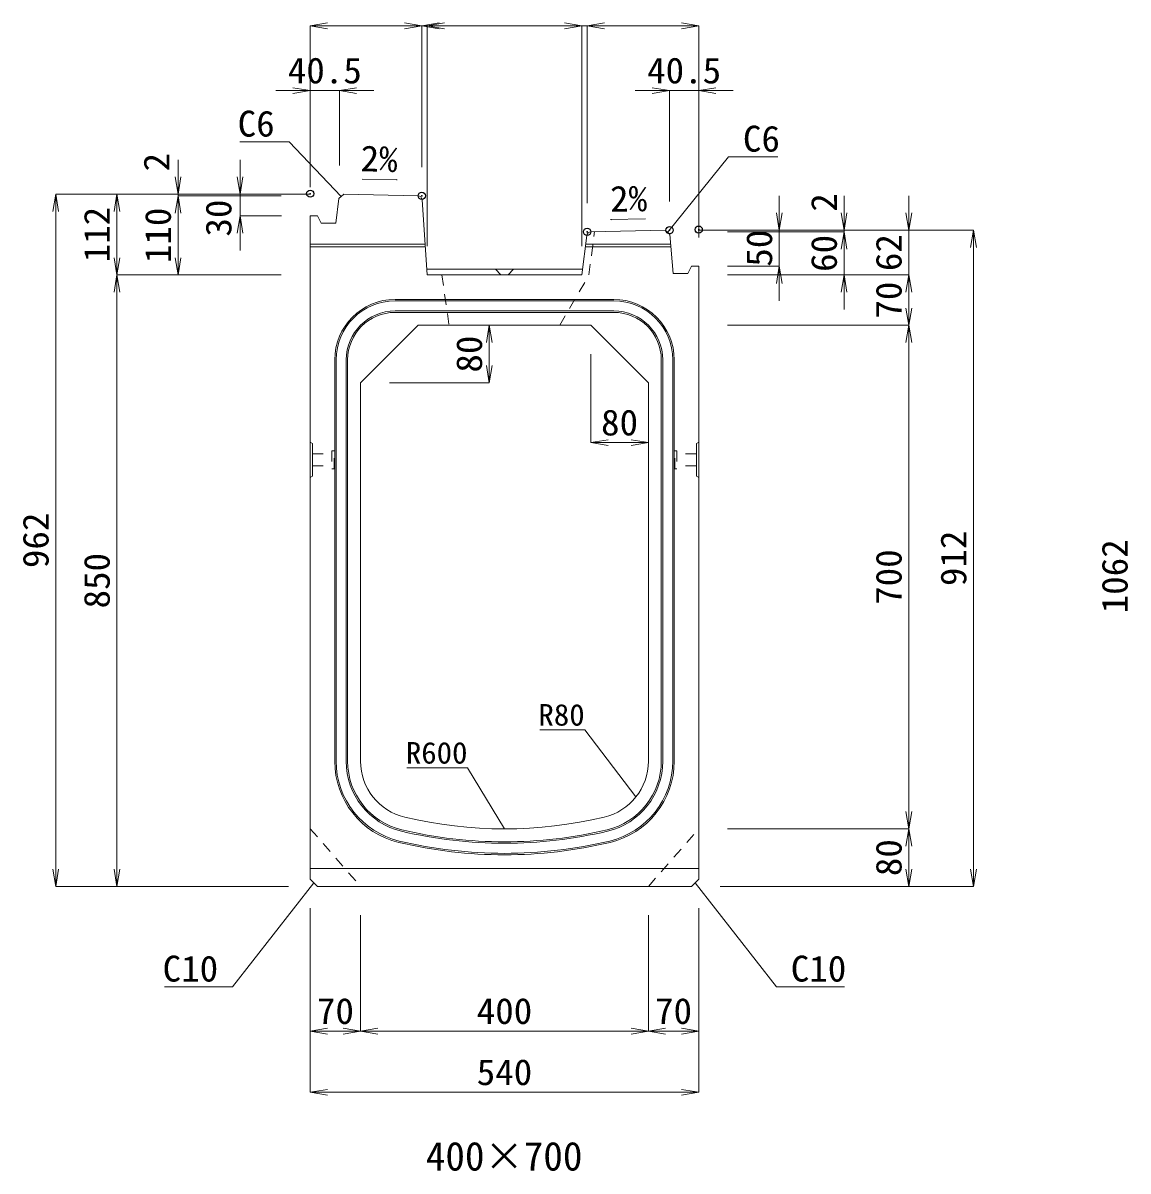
# Model space of a CAD drawing. Units: millimetres at full size, sheet at 1:20. Extents: x -1267 to 18002, y -8037 to 7143.
# Drawn here: x 14265 to 15801, y -5204 to -3608 of the extents above; entities that cross this region are included whole.
import ezdxf
from ezdxf.enums import TextEntityAlignment as Align

# ---------------------------------------------------------------- set-up
doc = ezdxf.new("R2010")
doc.units = ezdxf.units.MM
doc.header["$LTSCALE"] = 20
doc.header["$PDMODE"] = 32
doc.header["$PDSIZE"] = 10
doc.linetypes.add('USER1', pattern=[1.35, 0.75, -0.6])
for name, color, linetype, lineweight in [('インサート', 3, 'USER1', 9), ('寸法線', 7, 'Continuous', 13), ('引出線', 4, 'Continuous', 13), ('排水孔', 30, 'USER1', 9), ('本体', 2, 'Continuous', 13), ('目地', 132, 'Continuous', 5)]:
    doc.layers.add(name, color=color, linetype=linetype, lineweight=lineweight)
doc.layers.add('作業エリア', color=11, linetype='Continuous')
doc.layers.add('文字', color=7, linetype='Continuous')
doc.styles.add('ＭＳ 明朝', font='')
doc.styles.get('ＭＳ 明朝').set_extended_font_data('MS Mincho')

# ---------------------------------------------------------------- blocks, each defined once
blk = doc.blocks.new('open_arrow')
at = {"color": 0, "linetype": 'Continuous', "lineweight": -2}
blk.add_lwpolyline([(7.5, 1.25), (0, 0), (7.5, -1.25)], dxfattribs=at)

msp = doc.modelspace()

# ---------------------------------------------------------------- linework, layer by layer
at = {"layer": 'インサート'}
for p, q in [((14667.64, -4207.31), (14694.64, -4207.31)), ((14667.64, -4207.31), (14667.64, -4224.31)), ((14697.64, -4203.31), (14694.64, -4203.31)), ((14694.64, -4203.31), (14694.64, -4228.31)), ((14697.64, -4228.31), (14697.64, -4203.31)), ((15171.24, -4203.31), (15174.24, -4203.31)), ((15171.24, -4228.31), (15171.24, -4203.31)), ((15174.24, -4203.31), (15174.24, -4228.31)), ((15201.24, -4207.31), (15174.24, -4207.31)), ((15201.24, -4207.31), (15201.24, -4224.31)), ((14667.64, -4224.31), (14694.64, -4224.31)), ((14694.64, -4228.31), (14697.64, -4228.31)), ((15174.24, -4228.31), (15171.24, -4228.31)), ((15201.24, -4224.31), (15174.24, -4224.31))]:
    msp.add_line(p, q, dxfattribs=at)
at = {"layer": '作業エリア'}
for p in [(14664.44, -3845.81), (14819.44, -3848.81), (15049.44, -3898.81), (15163.94, -3896.59), (15204.44, -3895.81)]:
    msp.add_point(p, dxfattribs=at)
at = {"layer": '寸法線'}
for p, q in [((14664.44, -3612.5), (14867.44, -3612.5)), ((14664.44, -3836.59), (14664.44, -3612.5)), ((14771.44, -3612.5), (14874.94, -3612.5)), ((14819.44, -3808.81), (14819.44, -3612.5)), ((14819.44, -3808.81), (14819.44, -3612.5)), ((14826.94, -3918.81), (14826.94, -3612.5)), ((14826.94, -3612.5), (15041.94, -3612.5)), ((14826.94, -3918.81), (14826.94, -3612.5)), ((14993.94, -3612.5), (15097.44, -3612.5)), ((15041.94, -3918.81), (15041.94, -3612.5)), ((15041.94, -3918.81), (15041.94, -3612.5)), ((15049.44, -3858.81), (15049.44, -3612.5)), ((15049.44, -3612.5), (15204.44, -3612.5)), ((15049.44, -3858.81), (15049.44, -3612.5)), ((15204.44, -3906.59), (15204.44, -3612.5)), ((14616.44, -3702.5), (14752.94, -3702.5)), ((14664.44, -3836.62), (14664.44, -3702.5)), ((14704.94, -3806.62), (14704.94, -3702.5)), ((15115.94, -3702.5), (15252.44, -3702.5)), ((15163.94, -3856.59), (15163.94, -3702.5)), ((15204.44, -3906.59), (15204.44, -3702.5)), ((14480.7, -3896.81), (14480.7, -3798.62)), ((14566.9, -3924.62), (14566.9, -3798.62)), ((14310.7, -4808.81), (14310.7, -3846.62)), ((14664.94, -3846.62), (14310.7, -3846.62)), ((14395.7, -3958.81), (14395.7, -3846.62)), ((14664.94, -3846.62), (14395.7, -3846.62)), ((14664.94, -3846.62), (14480.7, -3846.62)), ((14480.7, -3958.81), (14480.7, -3848.81)), ((14624.21, -3848.81), (14480.7, -3848.81)), ((14624.21, -3848.81), (14480.7, -3848.81)), ((14664.94, -3846.62), (14566.9, -3846.62)), ((15316.53, -3994.59), (15316.53, -3848.59)), ((15406.53, -3946.81), (15406.53, -3848.59)), ((15496.53, -4006.81), (15496.53, -3848.59)), ((14624.44, -3876.62), (14566.9, -3876.62)), ((15203.94, -3896.59), (15496.53, -3896.59)), ((15203.94, -3896.59), (15406.53, -3896.59)), ((15203.94, -3896.59), (15586.53, -3896.59)), ((15203.94, -3896.59), (15316.53, -3896.59)), ((15244.44, -3898.81), (15406.53, -3898.81)), ((15244.44, -3898.81), (15406.53, -3898.81)), ((15406.53, -4006.81), (15406.53, -3898.81)), ((15586.53, -4808.81), (15586.53, -3896.59)), ((15244.44, -3946.59), (15316.53, -3946.59)), ((14395.7, -4808.81), (14395.7, -3958.81)), ((14624.21, -3958.81), (14395.7, -3958.81)), ((14624.21, -3958.81), (14395.7, -3958.81)), ((14624.21, -3958.81), (14480.7, -3958.81)), ((15244.44, -3958.81), (15496.53, -3958.81)), ((15244.44, -3958.81), (15496.53, -3958.81)), ((15244.44, -3958.81), (15406.53, -3958.81)), ((15496.53, -4028.81), (15496.53, -3958.81)), ((14913.29, -4108.81), (14913.29, -4028.81)), ((15244.44, -4028.81), (15496.53, -4028.81)), ((15244.44, -4028.81), (15496.53, -4028.81)), ((15496.53, -4728.81), (15496.53, -4028.81)), ((15054.44, -4068.81), (15054.44, -4191.89)), ((14774.44, -4108.81), (14913.29, -4108.81)), ((15054.44, -4191.89), (15134.44, -4191.89)), ((15244.44, -4728.81), (15496.53, -4728.81)), ((15244.44, -4728.81), (15496.53, -4728.81)), ((15496.53, -4808.81), (15496.53, -4728.81)), ((14634.44, -4808.81), (14310.7, -4808.81)), ((14634.44, -4808.81), (14395.7, -4808.81)), ((15234.44, -4808.81), (15586.53, -4808.81)), ((15234.44, -4808.81), (15496.53, -4808.81)), ((14664.44, -4838.81), (14664.44, -5009.96)), ((14664.44, -4838.81), (14664.44, -5094.96)), ((14734.44, -4848.81), (14734.44, -5009.96)), ((14734.44, -4848.81), (14734.44, -5009.96)), ((15134.44, -4848.81), (15134.44, -5009.96)), ((15134.44, -4848.81), (15134.44, -5009.96)), ((15204.44, -4838.81), (15204.44, -5009.96)), ((15204.44, -4838.81), (15204.44, -5094.96)), ((14664.44, -5009.96), (14734.44, -5009.96)), ((14734.44, -5009.96), (15134.44, -5009.96)), ((15134.44, -5009.96), (15204.44, -5009.96)), ((14664.44, -5094.96), (15204.44, -5094.96))]:
    msp.add_line(p, q, dxfattribs=at)
at = {"layer": '引出線'}
for points in [[(14707.57, -3849.62), (14635.03, -3773.65), (14566.69, -3773.65)], [(15161.19, -3899.64), (15245.95, -3794.53), (15314.3, -3794.53)], [(14785.38, -3826.53), (14736.64, -3825.55), (14785.39, -3826.53)], [(15081.93, -3881.94), (15130.64, -3880.96), (15081.89, -3881.94)], [(15117.2, -4684.38), (15045.94, -4591.27), (14983.71, -4591.27)], [(14934.44, -4728.81), (14883.07, -4644.06), (14798.9, -4644.06)], [(14669.44, -4803.81), (14556.46, -4948.24), (14461.79, -4948.24)], [(15199.44, -4803.81), (15312.42, -4948.24), (15407.09, -4948.24)]]:
    msp.add_lwpolyline(points, dxfattribs=at)
at = {"layer": '排水孔'}
for p, q in [((15051.94, -3958.81), (15059.46, -3898.61)), ((14921.94, -3950.81), (14929.44, -3958.81)), ((14939.44, -3958.81), (14946.94, -3950.81)), ((14847.44, -3958.81), (14857.44, -4028.81)), ((15011.44, -4028.81), (15051.94, -3958.81))]:
    msp.add_line(p, q, dxfattribs=at)
at = {"layer": '本体'}
for p, q in [((14704.19, -3852.54), (14699.94, -3886.59)), ((14710.94, -3846.71), (14704.19, -3852.54)), ((14674.44, -3876.59), (14664.44, -3876.59)), ((14664.44, -4798.81), (14664.44, -3876.59)), ((14679.44, -3886.59), (14674.44, -3876.59)), ((14699.94, -3886.59), (14679.44, -3886.59)), ((15157.94, -3896.71), (15054.63, -3898.7)), ((15157.94, -3896.71), (15164.44, -3902.57)), ((15164.44, -3902.57), (15168.94, -3956.59)), ((15168.94, -3956.59), (15189.44, -3956.59)), ((15189.44, -3956.59), (15194.44, -3946.59)), ((15194.44, -3946.59), (15204.44, -3946.59)), ((15204.44, -4798.81), (15204.44, -3946.59)), ((14826.94, -3958.81), (15041.94, -3958.81)), ((14734.44, -4108.81), (14814.44, -4028.81)), ((14814.44, -4028.81), (15054.44, -4028.81)), ((15054.44, -4028.81), (15134.44, -4108.81)), ((14734.44, -4634.77), (14734.44, -4108.81)), ((15134.44, -4108.81), (15134.44, -4634.77)), ((14674.44, -4808.81), (14664.44, -4798.81)), ((15194.44, -4808.81), (15204.44, -4798.81)), ((14674.44, -4808.81), (15194.44, -4808.81))]:
    msp.add_line(p, q, dxfattribs=at)
at = {"layer": '本体', "lineweight": 20}
for p, q in [((14813.94, -3848.7), (14710.94, -3846.71)), ((14826.94, -3958.81), (14819.81, -3854.29)), ((15048.79, -3903.96), (15041.94, -3958.81))]:
    msp.add_line(p, q, dxfattribs=at)
at = {"layer": '本体', "lineweight": 9}
for p, q in [((14826.39, -3950.81), (15042.94, -3950.81)), ((14664.44, -4191.31), (14667.64, -4193.31)), ((14667.64, -4193.31), (14667.64, -4238.31)), ((15204.44, -4191.31), (15201.24, -4193.31)), ((15201.24, -4193.31), (15201.24, -4238.31)), ((14667.64, -4238.31), (14664.44, -4240.31)), ((15201.24, -4238.31), (15204.44, -4240.31)), ((14664.44, -4783.81), (15204.44, -4783.81))]:
    msp.add_line(p, q, dxfattribs=at)
at = {"layer": '本体', "linetype": 'USER1', "lineweight": 9}
for p, q in [((14664.44, -4728.81), (14734.44, -4808.81)), ((15134.44, -4808.81), (15204.44, -4728.81))]:
    msp.add_line(p, q, dxfattribs=at)
at = {"layer": '本体', "lineweight": 20}
msp.add_arc((14813.83, -3854.7), 6, 3.90049, 88.89119, dxfattribs=at)
at = {"layer": '本体'}
for centre, radius, start, end in [((15054.75, -3904.7), 6, 91.10881, 172.87498), ((14814.44, -4634.77), 80, 180, 256.65764), ((15054.44, -4634.77), 80, 283.34236, 0), ((14934.44, -4128.81), 600, 256.65764, 283.34236)]:
    msp.add_arc(centre, radius, start, end, dxfattribs=at)
at = {"layer": '目地'}
for p, q in [((14664.44, -3915.81), (14824.01, -3915.81)), ((14664.44, -3919.81), (14824.28, -3919.81)), ((15165.87, -3919.81), (15046.81, -3919.81)), ((15165.54, -3915.81), (15047.31, -3915.81)), ((15086.44, -3992.81), (14782.44, -3992.81)), ((15086.44, -3994.81), (14782.44, -3994.81)), ((15086.44, -4008.81), (14782.44, -4008.81)), ((15086.44, -4010.81), (14782.44, -4010.81)), ((14698.44, -4076.81), (14698.44, -4634.77)), ((14700.44, -4076.81), (14700.44, -4634.77)), ((14714.44, -4076.81), (14714.44, -4634.77)), ((14716.44, -4076.81), (14716.44, -4634.77)), ((15152.44, -4634.77), (15152.44, -4076.81)), ((15154.44, -4634.77), (15154.44, -4076.81)), ((15168.44, -4634.77), (15168.44, -4076.81)), ((15170.44, -4634.77), (15170.44, -4076.81))]:
    msp.add_line(p, q, dxfattribs=at)
for centre, radius, start, end in [((14782.44, -4076.81), 84, 90, 180), ((14782.44, -4076.81), 82, 90, 180), ((15086.44, -4076.81), 84, 0, 90), ((15086.44, -4076.81), 82, 0, 90), ((14782.44, -4076.81), 68, 90, 180), ((14782.44, -4076.81), 66, 90, 180), ((15086.44, -4076.81), 68, 0, 90), ((15086.44, -4076.81), 66, 0, 90), ((14814.44, -4634.77), 116, 180, 256.65764), ((14814.44, -4634.77), 114, 180, 256.65764), ((14814.44, -4634.77), 100, 180, 256.65764), ((14814.44, -4634.77), 98, 180, 256.65764), ((15054.44, -4634.77), 98, 283.34236, 0), ((15054.44, -4634.77), 100, 283.34236, 0), ((15054.44, -4634.77), 114, 283.34236, 0), ((15054.44, -4634.77), 116, 283.34236, 0), ((14934.44, -4128.81), 620, 256.65764, 283.34236), ((14934.44, -4128.81), 618, 256.65764, 283.34236), ((14934.44, -4128.81), 636, 256.65764, 283.34236), ((14934.44, -4128.81), 634, 256.65764, 283.34236)]:
    msp.add_arc(centre, radius, start, end, dxfattribs=at)

# ---------------------------------------------------------------- block references
at = {"layer": '寸法線', "xscale": 3.2, "yscale": 3.2}
for p in [(14664.44, -3612.5), (14819.44, -3612.5), (14826.94, -3612.5), (14826.94, -3612.5), (15049.44, -3612.5), (15049.44, -3612.5), (14704.94, -3702.5), (15204.44, -3702.5), (15054.44, -4191.89), (14664.44, -5009.96), (14734.44, -5009.96), (15134.44, -5009.96), (14664.44, -5094.96)]:
    msp.add_blockref('open_arrow', p, dxfattribs=at)
for p, rotation in [((14819.44, -3612.5), 180), ((15041.94, -3612.5), 180), ((15041.94, -3612.5), 180), ((15204.44, -3612.5), 180), ((14664.44, -3702.5), 180), ((15163.94, -3702.5), 180), ((14480.7, -3846.62), 90), ((14566.9, -3846.62), 90), ((14310.7, -3846.62), 270), ((14395.7, -3846.62), 270), ((14480.7, -3848.81), 270), ((14480.7, -3848.81), 270), ((14566.9, -3876.62), 270), ((15316.53, -3896.59), 90), ((15406.53, -3896.59), 90), ((15496.53, -3896.59), 90), ((15406.53, -3898.81), 270), ((15406.53, -3898.81), 270), ((15586.53, -3896.59), 270), ((14395.7, -3958.81), 90), ((14480.7, -3958.81), 90), ((15316.53, -3946.59), 270), ((14395.7, -3958.81), 270), ((15406.53, -3958.81), 270), ((15496.53, -3958.81), 270), ((15496.53, -3958.81), 270), ((15496.53, -4028.81), 90), ((14913.29, -4028.81), 270), ((15496.53, -4028.81), 270), ((14913.29, -4108.81), 90), ((15134.44, -4191.89), 180), ((15496.53, -4728.81), 90), ((15496.53, -4728.81), 270), ((14310.7, -4808.81), 90), ((14395.7, -4808.81), 90), ((15496.53, -4808.81), 90), ((15586.53, -4808.81), 90), ((14734.44, -5009.96), 180), ((15134.44, -5009.96), 180), ((15204.44, -5009.96), 180), ((15204.44, -5094.96), 180)]:
    msp.add_blockref('open_arrow', p, dxfattribs=dict(at, rotation=rotation))
at = {"layer": '引出線'}
for p, xscale, yscale, rotation in [((14785.38, -3826.53), 0.16, 0.16, 178.9), ((14707.57, -3849.62), 0.16, 0.16, 133.7), ((15081.93, -3881.94), 0.16, 0.16, 1.1), ((15161.19, -3899.64), 0.16, 0.16, 51.1), ((15117.2, -4684.38), 0.133, 0.133, 127.4), ((14934.44, -4728.81), 0.133, 0.133, 121.2), ((14669.44, -4803.81), 0.16, 0.16, 232), ((15199.44, -4803.81), 0.16, 0.16, 308)]:
    msp.add_blockref('open_arrow', p, dxfattribs=dict(at, xscale=xscale, yscale=yscale, rotation=rotation))

# ---------------------------------------------------------------- texts
at = {"layer": '寸法線', "style": 'ＭＳ 明朝', "width": 1.05}
for s, p in [('40.5', (14684.69, -3674.5)), ('40.5', (15184.19, -3674.5)), ('80', (15094.44, -4163.89)), ('70', (14699.44, -4981.96)), ('400', (14934.44, -4981.96)), ('70', (15169.44, -4981.96)), ('540', (14934.44, -5066.96))]:
    msp.add_text(s, height=36.03, dxfattribs=at).set_placement(p, align=Align.MIDDLE_CENTER)
for s, p in [('2', (14450.7, -3802.04)), ('30', (14536.9, -3879.71)), ('2', (15378.53, -3858)), ('112', (14367.7, -3902.71)), ('110', (14452.7, -3903.81)), ('50', (15288.53, -3921.59)), ('60', (15378.53, -3928.81)), ('62', (15468.53, -3927.7)), ('70', (15468.53, -3993.81)), ('80', (14885.29, -4068.81)), ('962', (14282.7, -4327.71)), ('912', (15558.53, -4352.7)), ('1062', (15782.7, -4377.71)), ('850', (14367.7, -4383.81)), ('700', (15468.53, -4378.81)), ('80', (15468.53, -4768.81))]:
    msp.add_text(s, height=36.03, rotation=90, dxfattribs=at).set_placement(p, align=Align.MIDDLE_CENTER)
at = {"layer": '引出線', "style": 'ＭＳ 明朝', "width": 1.05}
for s, height, p in [('C6', 36.03, (14615.03, -3730.45)), ('R80', 30.02, (15045.94, -4555.27)), ('R600', 30.02, (14883.07, -4608.06)), ('C10', 36.03, (14536.46, -4905.04))]:
    msp.add_text(s, height=height, dxfattribs=at).set_placement(p, align=Align.TOP_RIGHT)
for s, p in [('C6', (15265.95, -3751.33)), ('C10', (15332.42, -4905.04))]:
    msp.add_text(s, height=36.03, dxfattribs=at).set_placement(p, align=Align.TOP_LEFT)
msp.add_text('2%', height=36.03, rotation=358.854, dxfattribs=at).set_placement((14786.32, -3779.64), align=Align.TOP_RIGHT)
msp.add_text('2%', height=36.03, rotation=1.146, dxfattribs=at).set_placement((15080.95, -3835.04), align=Align.TOP_LEFT)
at = {"layer": '文字', "style": 'ＭＳ 明朝'}
msp.add_text('400×700', height=40.03, dxfattribs=at).set_placement((14933.96, -5183.78), align=Align.MIDDLE_CENTER)

doc.saveas('drawing.dxf')
